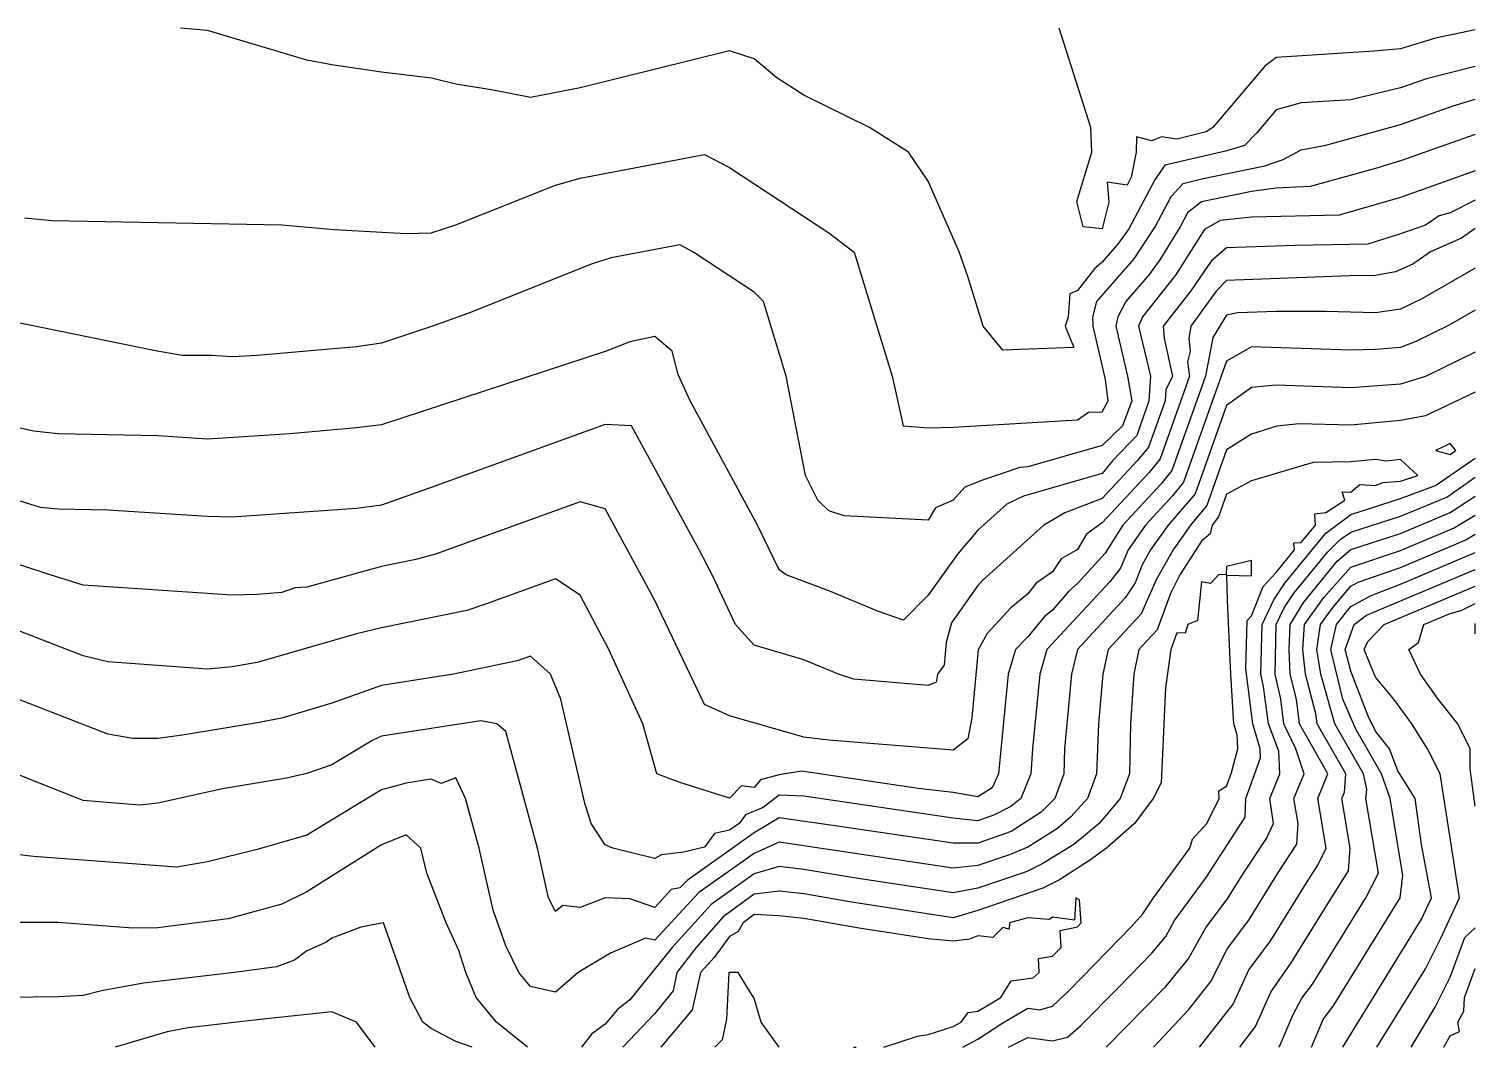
# Model space of a CAD drawing. Extents: x 4990 to 7010, y 3990 to 6010.
# Drawn here: x 6428 to 7010, y 3990 to 4400 of the extents above; entities that cross this region are included whole.
import ezdxf

# ---------------------------------------------------------------- set-up
doc = ezdxf.new("R2010")
doc.units = 0
doc.layers.add('Lines', color=7, linetype='Continuous')

msp = doc.modelspace()

# ---------------------------------------------------------------- linework, layer by layer
at = {"layer": 'Lines', "color": 0}
for p, q in [((6500, 4398.965, 165), (6489.104, 4400, 165)), ((6540, 4387.103, 165), (6500, 4398.965, 165)), ((6855.448, 4360, 175), (6842.625, 4400, 175)), ((7010, 4399.309, 175), (6994.03, 4395.97, 175)), ((6994.03, 4395.97, 175), (6980, 4391.687, 175)), ((6550, 4385.259, 165), (6540, 4387.103, 165)), ((6710, 4390.813, 165), (6650, 4375.908, 165)), ((6720, 4387.578, 165), (6710, 4390.813, 165)), ((6729.061, 4380, 165), (6720, 4387.578, 165)), ((6930, 4388.163, 175), (6925.354, 4384.646, 175)), ((6969.309, 4390.691, 175), (6930, 4388.163, 175)), ((6980, 4391.687, 175), (6969.309, 4390.691, 175)), ((6570, 4382.233, 165), (6550, 4385.259, 165)), ((6590.147, 4379.853, 165), (6570, 4382.233, 165)), ((6925.354, 4384.646, 175), (6904.54, 4360, 175)), ((7010, 4384.499, 165), (6990.408, 4379.592, 165)), ((6600, 4377.423, 165), (6590.147, 4379.853, 165)), ((6614.994, 4375.006, 165), (6600, 4377.423, 165)), ((6650, 4375.908, 165), (6630, 4372.105, 165)), ((6740, 4372.979, 165), (6729.061, 4380, 165)), ((6980, 4375.893, 165), (6960, 4371.167, 165)), ((6990.408, 4379.592, 165), (6980, 4375.893, 165)), ((6630, 4372.105, 165), (6614.994, 4375.006, 165)), ((6766.379, 4360, 165), (6740, 4372.979, 165)), ((6940, 4369.897, 165), (6930, 4367.048, 165)), ((6960, 4371.167, 165), (6940, 4369.897, 165)), ((7001.24, 4368.76, 155), (7010, 4371.339, 155)), ((6930, 4367.048, 165), (6922.219, 4357.781, 165)), ((6980, 4361.203, 155), (7001.24, 4368.76, 155)), ((6782.083, 4350, 165), (6766.379, 4360, 165)), ((6855.831, 4350, 175), (6855.448, 4360, 175)), ((6901.802, 4358.198, 175), (6890, 4355.344, 175)), ((6904.54, 4360, 175), (6901.802, 4358.198, 175)), ((6950, 4352.936, 155), (6980, 4361.203, 155)), ((6873.718, 4356.282, 175), (6873.632, 4350, 175)), ((6880, 4354.625, 175), (6873.718, 4356.282, 175)), ((6883.801, 4356.199, 175), (6880, 4354.625, 175)), ((6890, 4355.344, 175), (6883.801, 4356.199, 175)), ((6917.204, 4352.796, 165), (6909.56, 4350.44, 165)), ((6922.219, 4357.781, 165), (6917.204, 4352.796, 165)), ((6940, 4350.995, 155), (6950, 4352.936, 155)), ((7010, 4357.191, 145), (6980, 4346.517, 145)), ((6650, 4339.553, 155), (6700, 4349.096, 155)), ((6700, 4349.096, 155), (6710, 4343.895, 155)), ((6790, 4338.343, 165), (6782.083, 4350, 165)), ((6849.758, 4330.242, 175), (6855.831, 4350, 175)), ((6873.632, 4350, 175), (6871.683, 4340, 175)), ((6909.56, 4350.44, 165), (6885.133, 4344.867, 165)), ((6925.466, 4344.534, 155), (6932.817, 4347.183, 155)), ((6932.817, 4347.183, 155), (6940, 4350.995, 155)), ((6980, 4346.517, 145), (6970, 4343.532, 145)), ((6710, 4343.895, 155), (6750, 4317.67, 155)), ((6885.133, 4344.867, 165), (6881.109, 4338.891, 165)), ((6900.541, 4339.459, 155), (6925.466, 4344.534, 155)), ((6970, 4343.532, 145), (6943.702, 4336.298, 145)), ((7010, 4342.505, 135), (6980, 4331.832, 135)), ((6600, 4320.782, 155), (6640, 4336.768, 155)), ((6640, 4336.768, 155), (6650, 4339.553, 155)), ((6802.401, 4310, 165), (6790, 4338.343, 165)), ((6870, 4336.732, 175), (6862.04, 4337.96, 175)), ((6862.04, 4337.96, 175), (6862.674, 4330, 175)), ((6871.683, 4340, 175), (6870, 4336.732, 175)), ((6881.109, 4338.891, 165), (6870.758, 4319.242, 165)), ((6887.708, 4332.292, 155), (6892.519, 4337.481, 155)), ((6892.519, 4337.481, 155), (6900.541, 4339.459, 155)), ((6930, 4335.609, 145), (6920, 4334.287, 145)), ((6943.702, 4336.298, 145), (6930, 4335.609, 145)), ((6852.385, 4320, 175), (6849.758, 4330.242, 175)), ((6862.674, 4330, 175), (6860, 4319.237, 175)), ((6881.356, 4320, 155), (6887.708, 4332.292, 155)), ((6900, 4330.121, 145), (6894.307, 4325.693, 145)), ((6920, 4334.287, 145), (6900, 4330.121, 145)), ((6980, 4331.832, 135), (6955.32, 4324.68, 135)), ((7010, 4330.714, 125), (7000, 4325.643, 125)), ((6426.373, 4323.627, 155), (6437.484, 4322.516, 155)), ((6894.307, 4325.693, 145), (6891.374, 4320, 145)), ((6920, 4323.951, 135), (6907.475, 4322.525, 135)), ((6955.32, 4324.68, 135), (6920, 4323.951, 135)), ((6995.562, 4324.438, 125), (6990, 4320.75, 125)), ((7000, 4325.643, 125), (6995.562, 4324.438, 125)), ((6437.484, 4322.516, 155), (6530, 4320.844, 155)), ((6530, 4320.844, 155), (6551.042, 4318.958, 155)), ((6551.042, 4318.958, 155), (6580, 4317.327, 155)), ((6580, 4317.327, 155), (6590, 4317.651, 155)), ((6590, 4317.651, 155), (6600, 4320.782, 155)), ((6750, 4317.67, 155), (6760.187, 4309.813, 155)), ((6860, 4319.237, 175), (6852.385, 4320, 175)), ((6870.758, 4319.242, 165), (6866.574, 4313.426, 165)), ((6872.792, 4307.208, 155), (6881.356, 4320, 155)), ((6891.374, 4320, 145), (6883.224, 4306.776, 145)), ((6901.085, 4318.915, 135), (6889.457, 4300.543, 135)), ((6907.475, 4322.525, 135), (6901.085, 4318.915, 135)), ((6980, 4317.172, 125), (6966.884, 4313.116, 125)), ((6990, 4320.75, 125), (6980, 4317.172, 125)), ((7010, 4319.37, 115), (7004.48, 4315.52, 115)), ((6690, 4312.778, 145), (6662.49, 4307.51, 145)), ((6695.333, 4310, 145), (6690, 4312.778, 145)), ((6866.574, 4313.426, 165), (6860, 4305.872, 165)), ((6910, 4311.598, 125), (6903.809, 4306.191, 125)), ((6937.51, 4312.49, 125), (6910, 4311.598, 125)), ((6966.884, 4313.116, 125), (6937.51, 4312.49, 125)), ((7004.48, 4315.52, 115), (6992.091, 4310, 115)), ((6662.49, 4307.51, 145), (6654.826, 4305.174, 145)), ((6720, 4293.789, 145), (6695.333, 4310, 145)), ((6760.187, 4309.813, 155), (6775.461, 4260, 155)), ((6805.968, 4300, 165), (6802.401, 4310, 165)), ((6860, 4305.872, 165), (6856.824, 4303.176, 165)), ((6857.82, 4290, 155), (6872.792, 4307.208, 155)), ((6883.224, 4306.776, 145), (6879.011, 4300.989, 145)), ((6903.809, 4306.191, 125), (6895.69, 4294.31, 125)), ((6992.091, 4310, 115), (6984.936, 4305.064, 115)), ((6654.826, 4305.174, 145), (6604.829, 4285.171, 145)), ((6812.101, 4280, 165), (6805.968, 4300, 165)), ((6856.824, 4303.176, 165), (6850, 4294.378, 165)), ((6879.011, 4300.989, 145), (6869.449, 4290, 145)), ((6889.457, 4300.543, 135), (6876.194, 4283.806, 135)), ((6959.653, 4300.347, 115), (6910, 4298.487, 115)), ((6970, 4300.405, 115), (6959.653, 4300.347, 115)), ((6978.022, 4301.978, 115), (6970, 4300.405, 115)), ((6984.936, 4305.064, 115), (6978.022, 4301.978, 115)), ((7010, 4303.4, 105), (6988.798, 4291.202, 105)), ((6723.684, 4290, 145), (6720, 4293.789, 145)), ((6850, 4294.378, 165), (6846.957, 4293.043, 165)), ((6895.69, 4294.31, 125), (6884.458, 4280, 125)), ((6905.9, 4294.1, 115), (6895.635, 4280, 115)), ((6910, 4298.487, 115), (6905.9, 4294.1, 115)), ((6732.796, 4260, 145), (6723.684, 4290, 145)), ((6846.957, 4293.043, 165), (6846.313, 4283.687, 165)), ((6856.256, 4283.744, 155), (6857.82, 4290, 155)), ((6869.449, 4290, 145), (6866.22, 4283.78, 145)), ((6988.798, 4291.202, 105), (6980, 4286.881, 105)), ((6479.722, 4270, 145), (6420, 4282.198, 145)), ((6604.829, 4285.171, 145), (6590.558, 4280, 145)), ((6846.313, 4283.687, 165), (6845.076, 4280, 165)), ((6856.313, 4280, 155), (6856.256, 4283.744, 155)), ((6866.22, 4283.78, 145), (6865.475, 4280, 145)), ((6876.194, 4283.806, 135), (6874.637, 4280, 135)), ((6910, 4284.537, 105), (6904.472, 4275.528, 105)), ((6914.527, 4285.473, 105), (6910, 4284.537, 105)), ((6930, 4285.929, 105), (6914.527, 4285.473, 105)), ((6950, 4285.954, 105), (6930, 4285.929, 105)), ((6970, 4285.387, 105), (6950, 4285.954, 105)), ((6980, 4286.881, 105), (6970, 4285.387, 105)), ((7010, 4286.496, 95), (6999.529, 4280.471, 95)), ((6590.558, 4280, 145), (6570, 4273.264, 145)), ((6820, 4270.454, 165), (6812.101, 4280, 165)), ((6845.076, 4280, 165), (6848.568, 4271.432, 165)), ((6861.347, 4258.653, 155), (6856.313, 4280, 155)), ((6865.475, 4280, 145), (6870.191, 4260, 145)), ((6874.637, 4280, 135), (6879.353, 4260, 135)), ((6884.458, 4280, 125), (6884.971, 4275.029, 125)), ((6895.635, 4280, 115), (6894.867, 4275.133, 115)), ((6999.529, 4280.471, 95), (6986.109, 4273.891, 95)), ((6560, 4271.752, 145), (6520, 4268.272, 145)), ((6570, 4273.264, 145), (6560, 4271.752, 145)), ((6670, 4273.719, 135), (6660.464, 4270, 135)), ((6680, 4275.922, 135), (6670, 4273.719, 135)), ((6686.987, 4270, 135), (6680, 4275.922, 135)), ((6848.568, 4271.432, 165), (6820, 4270.454, 165)), ((6884.971, 4275.029, 125), (6888.331, 4260, 125)), ((6894.867, 4275.133, 115), (6895.318, 4270, 115)), ((6904.472, 4275.528, 105), (6901.527, 4260, 105)), ((6920, 4271.7, 95), (6910, 4265.941, 95)), ((6960, 4270.447, 95), (6920, 4271.7, 95)), ((6970, 4270.608, 95), (6960, 4270.447, 95)), ((6980, 4271.53, 95), (6970, 4270.608, 95)), ((6986.109, 4273.891, 95), (6980, 4271.53, 95)), ((6490, 4268.264, 145), (6479.722, 4270, 145)), ((6501.707, 4268.293, 145), (6490, 4268.264, 145)), ((6510, 4267.771, 145), (6501.707, 4268.293, 145)), ((6520, 4268.272, 145), (6510, 4267.771, 145)), ((6660.464, 4270, 135), (6570, 4240.352, 135)), ((6689.448, 4260.552, 135), (6686.987, 4270, 135)), ((6910, 4265.941, 95), (6892.668, 4217.332, 95)), ((6895.318, 4270, 115), (6894.331, 4265.669, 115)), ((6894.331, 4265.669, 115), (6895.171, 4260, 115)), ((7010, 4269.606, 85), (6990, 4259.844, 85)), ((6694.21, 4250, 135), (6689.448, 4260.552, 135)), ((6740.559, 4220, 145), (6732.796, 4260, 145)), ((6775.461, 4260, 155), (6779.862, 4240, 155)), ((6870.191, 4260, 145), (6871.916, 4250, 145)), ((6879.353, 4260, 135), (6878.803, 4250, 135)), ((6895.171, 4260, 115), (6883.299, 4226.701, 115)), ((6888.331, 4260, 125), (6885.543, 4254.457, 125)), ((6901.527, 4260, 105), (6887.983, 4222.017, 105)), ((6990, 4259.844, 85), (6980, 4256.784, 85)), ((6862.417, 4250, 155), (6861.347, 4258.653, 155)), ((6885.543, 4254.457, 125), (6885.251, 4250, 125)), ((6920, 4255.392, 85), (6910, 4248.117, 85)), ((6930, 4256.263, 85), (6920, 4255.392, 85)), ((6960, 4255.271, 85), (6930, 4256.263, 85)), ((6980, 4256.784, 85), (6960, 4255.271, 85)), ((7010, 4253.469, 75), (6990, 4243.943, 75)), ((6721.296, 4200, 135), (6694.21, 4250, 135)), ((6860, 4245.614, 155), (6862.417, 4250, 155)), ((6871.916, 4250, 145), (6868.14, 4240, 145)), ((6878.803, 4250, 135), (6873.929, 4236.071, 135)), ((6885.251, 4250, 125), (6878.614, 4231.386, 125)), ((6910, 4248.117, 85), (6897.353, 4212.647, 85)), ((6800, 4239.401, 155), (6850, 4242.402, 155)), ((6850, 4242.402, 155), (6854.52, 4245.48, 155)), ((6854.52, 4245.48, 155), (6860, 4245.614, 155)), ((6980, 4242.058, 75), (6960, 4240.26, 75)), ((6990, 4243.943, 75), (6980, 4242.058, 75)), ((6430, 4237.877, 135), (6420, 4240.076, 135)), ((6440, 4236.693, 135), (6430, 4237.877, 135)), ((6480, 4235.893, 135), (6440, 4236.693, 135)), ((6500, 4234.619, 135), (6480, 4235.893, 135)), ((6533.219, 4236.781, 135), (6500, 4234.619, 135)), ((6560, 4239.103, 135), (6533.219, 4236.781, 135)), ((6570, 4240.352, 135), (6560, 4239.103, 135)), ((6660, 4240.449, 125), (6590, 4215.112, 125)), ((6670.669, 4240, 125), (6660, 4240.449, 125)), ((6697.863, 4190, 125), (6670.669, 4240, 125)), ((6779.862, 4240, 155), (6790, 4239.172, 155)), ((6790, 4239.172, 155), (6800, 4239.401, 155)), ((6868.14, 4240, 145), (6860, 4232.056, 145)), ((6873.929, 4236.071, 135), (6864.151, 4225.849, 135)), ((6920, 4236.614, 75), (6910, 4230.293, 75)), ((6930.227, 4239.773, 75), (6920, 4236.614, 75)), ((6939.217, 4240.783, 75), (6930.227, 4239.773, 75)), ((6960, 4240.26, 75), (6939.217, 4240.783, 75)), ((6860, 4232.056, 145), (6830, 4223.47, 145)), ((6878.614, 4231.386, 125), (6874.095, 4225.905, 125)), ((6910, 4230.293, 75), (6902.038, 4207.962, 75)), ((6998.099, 4231.901, 65), (6994.046, 4230, 65)), ((6994.046, 4230, 65), (7000, 4228.461, 65)), ((7000, 4232.806, 65), (6998.099, 4231.901, 65)), ((7002.252, 4230, 65), (7000, 4232.806, 65)), ((7000, 4228.461, 65), (7002.252, 4230, 65)), ((6874.095, 4225.905, 125), (6860, 4210.718, 125)), ((6864.151, 4225.849, 135), (6860, 4220.796, 135)), ((6883.299, 4226.701, 115), (6878.815, 4221.185, 115)), ((6944.795, 4225.205, 65), (6920, 4217.835, 65)), ((6960, 4225.531, 65), (6944.795, 4225.205, 65)), ((6970, 4226.432, 65), (6960, 4225.531, 65)), ((6974.298, 4225.702, 65), (6970, 4226.432, 65)), ((6980, 4226.396, 65), (6974.298, 4225.702, 65)), ((6987.003, 4220, 65), (6980, 4226.396, 65)), ((6994.028, 4215.972, 75), (7010, 4226.998, 75)), ((6745.594, 4210, 145), (6740.559, 4220, 145)), ((6826.874, 4223.126, 145), (6811.885, 4218.115, 145)), ((6830, 4223.47, 145), (6826.874, 4223.126, 145)), ((6860, 4220.796, 135), (6828.282, 4211.718, 135)), ((6878.815, 4221.185, 115), (6860, 4200.896, 115)), ((6887.983, 4222.017, 105), (6883.535, 4216.465, 105)), ((6980, 4217.739, 65), (6987.003, 4220, 65)), ((6998.699, 4211.301, 85), (7010, 4219.355, 85)), ((6590, 4215.112, 125), (6570, 4208.07, 125)), ((6804.782, 4215.218, 145), (6800, 4210.041, 145)), ((6811.885, 4218.115, 145), (6804.782, 4215.218, 145)), ((6883.535, 4216.465, 105), (6868.265, 4200, 105)), ((6897.353, 4212.647, 85), (6886.458, 4200, 85)), ((6892.668, 4217.332, 95), (6888.254, 4211.746, 95)), ((6910, 4212.47, 65), (6906.723, 4203.277, 65)), ((6920, 4217.835, 65), (6910, 4212.47, 65)), ((6957.659, 4210, 65), (6956.547, 4213.453, 65)), ((6956.547, 4213.453, 65), (6960, 4213.27, 65)), ((6960, 4213.27, 65), (6963.693, 4216.307, 65)), ((6963.693, 4216.307, 65), (6970, 4215.949, 65)), ((6970, 4215.949, 65), (6972.841, 4217.159, 65)), ((6972.841, 4217.159, 65), (6980, 4217.739, 65)), ((6980, 4210.708, 75), (6994.028, 4215.972, 75)), ((6432.868, 4207.132, 125), (6420, 4211.095, 125)), ((6440, 4206.439, 125), (6432.868, 4207.132, 125)), ((6560, 4206.723, 125), (6510, 4203.256, 125)), ((6570, 4208.07, 125), (6560, 4206.723, 125)), ((6650, 4209.396, 115), (6591.705, 4188.295, 115)), ((6660, 4206.531, 115), (6650, 4209.396, 115)), ((6679.868, 4170, 115), (6660, 4206.531, 115)), ((6750, 4205.707, 145), (6745.594, 4210, 145)), ((6792.972, 4207.028, 145), (6790, 4202.028, 145)), ((6800, 4210.041, 145), (6792.972, 4207.028, 145)), ((6821.596, 4208.404, 135), (6810, 4198.024, 135)), ((6828.282, 4211.718, 135), (6821.596, 4208.404, 135)), ((6860, 4210.718, 125), (6844.992, 4205.008, 125)), ((6888.254, 4211.746, 95), (6877.362, 4200, 95)), ((6902.038, 4207.962, 75), (6895.555, 4200, 75)), ((6950, 4205.042, 65), (6957.659, 4210, 65)), ((6960, 4204.251, 75), (6980, 4210.708, 75)), ((6980, 4203.676, 85), (6998.699, 4211.301, 85)), ((7000, 4205.032, 95), (7010, 4211.712, 95)), ((6460, 4206.071, 125), (6440, 4206.439, 125)), ((6500, 4203.543, 125), (6460, 4206.071, 125)), ((6510, 4203.256, 125), (6500, 4203.543, 125)), ((6756.187, 4203.813, 145), (6750, 4205.707, 145)), ((6790, 4202.028, 145), (6756.187, 4203.813, 145)), ((6844.992, 4205.008, 125), (6836.567, 4200, 125)), ((6860, 4200.896, 115), (6853.605, 4196.395, 115)), ((6906.723, 4203.277, 65), (6904.223, 4200, 65)), ((6945.515, 4204.485, 65), (6950, 4205.042, 65)), ((6945.827, 4200, 65), (6945.515, 4204.485, 65)), ((6950, 4196.736, 75), (6960, 4204.251, 75)), ((6960, 4197.219, 85), (6980, 4203.676, 85)), ((6980, 4196.683, 95), (7000, 4205.032, 95)), ((7001.276, 4198.724, 105), (7010, 4204.069, 105)), ((6730, 4182.046, 135), (6721.296, 4200, 135)), ((6810, 4198.024, 135), (6801.727, 4188.273, 135)), ((6836.567, 4200, 125), (6812.049, 4177.951, 125)), ((6853.605, 4196.395, 115), (6850, 4190.218, 115)), ((6868.265, 4200, 105), (6861.243, 4188.757, 105)), ((6877.362, 4200, 95), (6870.436, 4190, 95)), ((6886.458, 4200, 85), (6879.461, 4190, 85)), ((6895.555, 4200, 75), (6888.486, 4190, 75)), ((6903.434, 4196.566, 65), (6900, 4193.503, 65)), ((6904.223, 4200, 65), (6903.434, 4196.566, 65)), ((6933.412, 4176.588, 75), (6950, 4196.736, 75)), ((6940, 4192.959, 65), (6945.827, 4200, 65)), ((6955.757, 4194.243, 85), (6960, 4197.219, 85)), ((6960, 4190.188, 95), (6980, 4196.683, 95)), ((6980, 4189.742, 105), (7001.276, 4198.724, 105)), ((7006.014, 4193.986, 115), (7010, 4196.428, 115)), ((6436.8, 4180, 115), (6400, 4192.107, 115)), ((6703.129, 4180, 125), (6697.863, 4190, 125)), ((6850, 4190.218, 115), (6843.518, 4186.482, 115)), ((6870.436, 4190, 95), (6867.325, 4182.675, 95)), ((6879.461, 4190, 85), (6876.017, 4183.983, 85)), ((6888.486, 4190, 75), (6881.764, 4178.236, 75)), ((6900, 4193.503, 65), (6891.188, 4180, 65)), ((6930, 4180.99, 65), (6937.296, 4190, 65)), ((6937.138, 4192.862, 65), (6940, 4192.959, 65)), ((6937.296, 4190, 65), (6937.138, 4192.862, 65)), ((6937.228, 4172.772, 85), (6950.716, 4189.284, 85)), ((6950.716, 4189.284, 85), (6955.757, 4194.243, 85)), ((6954.508, 4185.492, 95), (6960, 4190.188, 95)), ((6960, 4183.155, 105), (6980, 4189.742, 105)), ((6980, 4183.004, 115), (7006.014, 4193.986, 115)), ((6570, 4183.346, 115), (6540, 4175.08, 115)), ((6583.833, 4186.167, 115), (6570, 4183.346, 115)), ((6591.705, 4188.295, 115), (6583.833, 4186.167, 115)), ((6801.727, 4188.273, 135), (6790, 4171.868, 135)), ((6843.518, 4186.482, 115), (6840, 4181.267, 115)), ((6861.243, 4188.757, 105), (6850, 4176.524, 105)), ((6876.017, 4183.983, 85), (6873.227, 4176.773, 85)), ((6910, 4183.338, 55), (6909.85, 4180.15, 55)), ((6920, 4185.793, 55), (6910, 4183.338, 55)), ((6920, 4179.643, 55), (6920, 4185.793, 55)), ((6941.043, 4168.957, 95), (6954.508, 4185.492, 95)), ((6980, 4176.266, 125), (7010, 4188.931, 125)), ((6450, 4175.874, 115), (6436.8, 4180, 115)), ((6640, 4178.342, 105), (6611.848, 4168.152, 105)), ((6650, 4171.831, 105), (6640, 4178.342, 105)), ((6712.484, 4160, 125), (6703.129, 4180, 125)), ((6732.816, 4180, 135), (6730, 4182.046, 135)), ((6750, 4173.553, 135), (6732.816, 4180, 135)), ((6812.049, 4177.951, 125), (6810, 4175.664, 125)), ((6840, 4181.267, 115), (6833.412, 4176.588, 115)), ((6867.325, 4182.675, 95), (6862.88, 4177.12, 95)), ((6881.764, 4178.236, 75), (6875.661, 4164.339, 75)), ((6891.188, 4180, 65), (6887.526, 4172.474, 65)), ((6906.822, 4180, 55), (6903.495, 4176.505, 55)), ((6909.85, 4180.15, 55), (6906.822, 4180, 55)), ((6910.351, 4169.649, 55), (6910.182, 4179.818, 55)), ((6910.182, 4179.818, 55), (6920, 4179.643, 55)), ((6924.682, 4175.318, 65), (6930, 4180.99, 65)), ((6949.176, 4170.824, 105), (6960, 4183.155, 105)), ((6962.93, 4177.07, 115), (6980, 4183.004, 115)), ((6966.274, 4163.726, 135), (7010, 4182.192, 135)), ((6510, 4171.824, 115), (6450, 4175.874, 115)), ((6520, 4172.032, 115), (6510, 4171.824, 115)), ((6530, 4172.865, 115), (6520, 4172.032, 115)), ((6535.235, 4174.765, 115), (6530, 4172.865, 115)), ((6540, 4175.08, 115), (6535.235, 4174.765, 115)), ((6661.429, 4150, 105), (6650, 4171.831, 105)), ((6770, 4165.188, 135), (6750, 4173.553, 135)), ((6790, 4171.868, 135), (6780, 4161.79, 135)), ((6810, 4175.664, 125), (6799.302, 4160.698, 125)), ((6830, 4172.316, 115), (6823.282, 4166.718, 115)), ((6833.412, 4176.588, 115), (6830, 4172.316, 115)), ((6862.88, 4177.12, 95), (6837.687, 4150, 95)), ((6846.57, 4173.43, 105), (6840, 4165.76, 105)), ((6850, 4176.524, 105), (6846.57, 4173.43, 105)), ((6873.227, 4176.773, 85), (6869.271, 4170.729, 85)), ((6887.526, 4172.474, 65), (6882.141, 4157.859, 65)), ((6900, 4177.163, 55), (6898.365, 4161.635, 55)), ((6903.495, 4176.505, 55), (6900, 4177.163, 55)), ((6920, 4163.449, 65), (6924.682, 4175.318, 65)), ((6928.972, 4170, 75), (6933.412, 4176.588, 75)), ((6933.204, 4166.796, 85), (6937.228, 4172.772, 85)), ((6952.937, 4167.063, 115), (6960, 4175.5, 115)), ((6960, 4175.5, 115), (6962.93, 4177.07, 115)), ((6960, 4167.291, 125), (6968.246, 4171.754, 125)), ((6968.246, 4171.754, 125), (6980, 4176.266, 125)), ((6973.391, 4160, 145), (7010, 4175.455, 145)), ((6611.848, 4168.152, 105), (6604.304, 4165.696, 105)), ((6700, 4127.899, 115), (6679.868, 4170, 115)), ((6823.282, 4166.718, 115), (6813.65, 4156.35, 115)), ((6869.271, 4170.729, 85), (6850.014, 4150, 85)), ((6911.722, 4140, 55), (6910.351, 4169.649, 55)), ((6924.377, 4160, 75), (6928.972, 4170, 75)), ((6929.939, 4160, 85), (6933.204, 4166.796, 85)), ((6935.592, 4160, 95), (6941.043, 4168.957, 95)), ((6941.407, 4160, 105), (6949.176, 4170.824, 105)), ((6947.793, 4160, 115), (6952.937, 4167.063, 115)), ((6954.271, 4160, 125), (6960, 4167.291, 125)), ((7004.375, 4165.625, 155), (7010, 4168.465, 155)), ((6450, 4147.384, 105), (6417.531, 4160, 105)), ((6604.304, 4165.696, 105), (6570, 4158.7, 105)), ((6720, 4151.715, 125), (6712.484, 4160, 125)), ((6780, 4161.79, 135), (6770, 4165.188, 135)), ((6799.302, 4160.698, 125), (6797.255, 4152.745, 125)), ((6836.731, 4163.269, 105), (6830, 4154.995, 105)), ((6840, 4165.76, 105), (6836.731, 4163.269, 105)), ((6875.661, 4164.339, 75), (6862.34, 4150, 75)), ((6894.435, 4160, 55), (6893.43, 4156.57, 55)), ((6898.365, 4161.635, 55), (6894.435, 4160, 55)), ((6917.773, 4142.227, 65), (6918.305, 4161.695, 65)), ((6918.305, 4161.695, 65), (6920, 4163.449, 65)), ((6923.778, 4140, 75), (6924.377, 4160, 75)), ((6929.507, 4140, 85), (6929.939, 4160, 85)), ((6935.146, 4150, 95), (6935.592, 4160, 95)), ((6940.708, 4150, 105), (6941.407, 4160, 105)), ((6946.271, 4150, 115), (6947.793, 4160, 115)), ((6951.925, 4150, 125), (6954.271, 4160, 125)), ((6957.769, 4150, 135), (6961.343, 4160, 135)), ((6961.343, 4160, 135), (6966.274, 4163.726, 135)), ((6966.836, 4153.164, 145), (6973.391, 4160, 145)), ((6987.188, 4152.812, 155), (6989.352, 4160, 155)), ((6989.352, 4160, 155), (7000, 4164.495, 155)), ((7000, 4164.495, 155), (7004.375, 4165.625, 155)), ((7010, 4156.28, 165), (7010, 4160.409, 165)), ((6560, 4156.302, 105), (6520, 4144.729, 105)), ((6570, 4158.7, 105), (6560, 4156.302, 105)), ((6813.65, 4156.35, 115), (6810.129, 4149.871, 115)), ((6830, 4154.995, 105), (6825.07, 4150, 105)), ((6882.141, 4157.859, 65), (6874.667, 4150, 65)), ((6890, 4156.672, 55), (6887.61, 4150, 55)), ((6893.43, 4156.57, 55), (6890, 4156.672, 55)), ((6460, 4115.903, 95), (6372.249, 4150, 95)), ((6675.236, 4120, 105), (6661.429, 4150, 105)), ((6740, 4145.792, 125), (6720, 4151.715, 125)), ((6797.255, 4152.745, 125), (6796.369, 4143.631, 125)), ((6810.129, 4149.871, 115), (6807.472, 4122.528, 115)), ((6825.07, 4150, 105), (6822.2, 4140, 105)), ((6837.687, 4150, 95), (6834.96, 4140, 95)), ((6850.014, 4150, 85), (6847.681, 4140, 85)), ((6862.34, 4150, 75), (6860.215, 4140, 75)), ((6874.667, 4150, 65), (6872.713, 4140, 65)), ((6887.61, 4150, 55), (6885.506, 4134.494, 55)), ((6935.642, 4140, 95), (6935.146, 4150, 95)), ((6941.813, 4140, 105), (6940.708, 4150, 105)), ((6947.986, 4140, 115), (6946.271, 4150, 115)), ((6956.845, 4130, 125), (6951.925, 4150, 125)), ((6960, 4141.23, 135), (6957.769, 4150, 135)), ((6965.435, 4150, 145), (6966.836, 4153.164, 145)), ((6970, 4138.797, 145), (6965.435, 4150, 145)), ((6983.311, 4150, 155), (6987.188, 4152.812, 155)), ((6988.055, 4140, 155), (6983.311, 4150, 155)), ((6460, 4144.996, 105), (6450, 4147.384, 105)), ((6500, 4142.051, 105), (6460, 4144.996, 105)), ((6510, 4143.012, 105), (6500, 4142.051, 105)), ((6520, 4144.729, 105), (6510, 4143.012, 105)), ((6624.648, 4145.352, 95), (6598.94, 4140, 95)), ((6630, 4147.289, 95), (6624.648, 4145.352, 95)), ((6638.09, 4140, 95), (6630, 4147.289, 95)), ((6753.895, 4140, 125), (6740, 4145.792, 125)), ((6796.369, 4143.631, 125), (6793.7, 4140, 125)), ((6598.94, 4140, 95), (6570, 4135.5, 95)), ((6642.189, 4130, 95), (6638.09, 4140, 95)), ((6760, 4137.966, 125), (6753.895, 4140, 125)), ((6790, 4135.511, 125), (6760, 4137.966, 125)), ((6793.207, 4136.793, 125), (6790, 4135.511, 125)), ((6793.7, 4140, 125), (6793.207, 4136.793, 125)), ((6822.2, 4140, 105), (6818.249, 4100, 105)), ((6834.96, 4140, 95), (6832.007, 4110, 95)), ((6847.681, 4140, 85), (6844.833, 4110, 85)), ((6860.215, 4140, 75), (6858.513, 4120, 75)), ((6872.713, 4140, 65), (6871.375, 4120, 65)), ((6912.985, 4120, 55), (6911.722, 4140, 55)), ((6920.562, 4120, 65), (6917.773, 4142.227, 65)), ((6924.86, 4135.14, 75), (6923.778, 4140, 75)), ((6931.9, 4130, 85), (6929.507, 4140, 85)), ((6938.177, 4130, 95), (6935.642, 4140, 95)), ((6945.889, 4124.111, 105), (6941.813, 4140, 105)), ((6953.621, 4120, 115), (6947.986, 4140, 115)), ((6966.922, 4123.078, 135), (6960, 4141.23, 135)), ((6977.284, 4130, 145), (6970, 4138.797, 145)), ((6995.146, 4130, 155), (6988.055, 4140, 155)), ((6570, 4135.5, 95), (6550, 4128.401, 95)), ((6885.506, 4134.494, 55), (6883.678, 4096.322, 55)), ((6926.839, 4120, 75), (6924.86, 4135.14, 75)), ((6550, 4128.401, 95), (6530, 4122.327, 95)), ((6651.885, 4088.115, 95), (6642.189, 4130, 95)), ((6710, 4123.234, 115), (6700, 4127.899, 115)), ((6933.116, 4120, 85), (6931.9, 4130, 85)), ((6939.393, 4120, 95), (6938.177, 4130, 95)), ((6961.886, 4118.114, 125), (6956.845, 4130, 125)), ((6984.502, 4120, 145), (6977.284, 4130, 145)), ((7003.032, 4120, 155), (6995.146, 4130, 155)), ((6450, 4089.267, 85), (6368.642, 4121.358, 85)), ((6520, 4120.463, 95), (6490, 4115.487, 95)), ((6530, 4122.327, 95), (6520, 4120.463, 95)), ((6610, 4121.292, 85), (6570, 4115.073, 85)), ((6616.41, 4120, 85), (6610, 4121.292, 85)), ((6620, 4116.96, 85), (6616.41, 4120, 85)), ((6680.864, 4100, 105), (6675.236, 4120, 105)), ((6740, 4114.688, 115), (6710, 4123.234, 115)), ((6807.472, 4122.528, 115), (6805.942, 4114.058, 115)), ((6858.513, 4120, 75), (6857.712, 4100, 75)), ((6871.375, 4120, 65), (6870.926, 4100, 65)), ((6914.321, 4115.679, 55), (6912.985, 4120, 55)), ((6923.521, 4110, 65), (6920.562, 4120, 65)), ((6930.997, 4109.003, 75), (6926.839, 4120, 75)), ((6937.872, 4110, 85), (6933.116, 4120, 85)), ((6950.719, 4100, 95), (6939.393, 4120, 95)), ((6946.458, 4120, 105), (6945.889, 4124.111, 105)), ((6957.977, 4100, 105), (6946.458, 4120, 105)), ((6965.175, 4100, 115), (6953.621, 4120, 115)), ((6970, 4117.062, 135), (6966.922, 4123.078, 135)), ((6990.807, 4110, 145), (6984.502, 4120, 145)), ((7007.975, 4110, 155), (7003.032, 4120, 155)), ((6470, 4114.118, 95), (6460, 4115.903, 95)), ((6480, 4114.188, 95), (6470, 4114.118, 95)), ((6490, 4115.487, 95), (6480, 4114.188, 95)), ((6566.54, 4113.46, 85), (6550, 4103.625, 85)), ((6570, 4115.073, 85), (6566.54, 4113.46, 85)), ((6632.828, 4070, 85), (6620, 4116.96, 85)), ((6750, 4113.467, 115), (6740, 4114.688, 115)), ((6800, 4109.472, 115), (6750, 4113.467, 115)), ((6805.942, 4114.058, 115), (6800, 4109.472, 115)), ((6914.536, 4110, 55), (6914.321, 4115.679, 55)), ((6972.351, 4100, 125), (6961.886, 4118.114, 125)), ((6975.563, 4110, 135), (6970, 4117.062, 135)), ((6832.007, 4110, 95), (6831.285, 4100, 95)), ((6844.833, 4110, 85), (6844.499, 4100, 85)), ((6911.916, 4100, 55), (6914.536, 4110, 55)), ((6923.653, 4106.347, 65), (6923.521, 4110, 65)), ((6931.441, 4100, 75), (6930.997, 4109.003, 75)), ((6941.204, 4100, 85), (6937.872, 4110, 85)), ((6978.877, 4101.123, 135), (6975.563, 4110, 135)), ((6995.917, 4100, 145), (6990.807, 4110, 145)), ((7008, 4102, 155), (7007.975, 4110, 155)), ((6550, 4103.625, 85), (6540, 4100.085, 85)), ((6917.785, 4090, 65), (6923.653, 4106.347, 65)), ((7010, 4086.927, 155), (7008, 4102, 155)), ((6531.772, 4098.228, 85), (6506.08, 4093.921, 85)), ((6540, 4100.085, 85), (6531.772, 4098.228, 85)), ((6580, 4096.201, 75), (6570, 4093.528, 75)), ((6590, 4097.755, 75), (6580, 4096.201, 75)), ((6594.001, 4095.998, 75), (6590, 4097.755, 75)), ((6600, 4098.299, 75), (6594.001, 4095.998, 75)), ((6603.874, 4090, 75), (6600, 4098.299, 75)), ((6690, 4096.451, 105), (6680.864, 4100, 105)), ((6710, 4090.214, 105), (6690, 4096.451, 105)), ((6722.449, 4097.551, 105), (6720, 4094.476, 105)), ((6730, 4099.578, 105), (6722.449, 4097.551, 105)), ((6739.041, 4100.959, 105), (6730, 4099.578, 105)), ((6785.943, 4094.057, 105), (6739.041, 4100.959, 105)), ((6818.249, 4100, 105), (6815.673, 4094.327, 105)), ((6831.285, 4100, 95), (6827.286, 4090, 95)), ((6844.499, 4100, 85), (6840.955, 4090, 85)), ((6857.712, 4100, 75), (6854.102, 4090, 75)), ((6870.926, 4100, 65), (6867.25, 4090, 65)), ((6883.678, 4096.322, 55), (6880.532, 4090, 55)), ((6910, 4094.964, 55), (6911.916, 4100, 55)), ((6927.437, 4090, 75), (6931.441, 4100, 75)), ((6937.089, 4090, 85), (6941.204, 4100, 85)), ((6946.741, 4090, 95), (6950.719, 4100, 95)), ((6957.462, 4092.537, 105), (6957.977, 4100, 105)), ((6966.39, 4093.61, 115), (6965.175, 4100, 115)), ((6975.785, 4090, 125), (6972.351, 4100, 125)), ((6985.928, 4090, 135), (6978.877, 4101.123, 135)), ((7003.788, 4050, 145), (6995.917, 4100, 145)), ((6506.08, 4093.921, 85), (6480, 4088.157, 85)), ((6570, 4093.528, 75), (6540, 4075.24, 75)), ((6714.831, 4095.169, 105), (6710, 4090.214, 105)), ((6720, 4094.476, 105), (6714.831, 4095.169, 105)), ((6730, 4091.387, 95), (6723.583, 4086.417, 95)), ((6740, 4090.939, 95), (6730, 4091.387, 95)), ((6800, 4082.042, 95), (6740, 4090.939, 95)), ((6800, 4092.427, 105), (6785.943, 4094.057, 105)), ((6810, 4090.738, 105), (6800, 4092.427, 105)), ((6815.673, 4094.327, 105), (6810, 4090.738, 105)), ((6906.91, 4093.09, 55), (6910, 4094.964, 55)), ((6907.07, 4090, 55), (6906.91, 4093.09, 55)), ((6956.393, 4090, 105), (6957.462, 4092.537, 105)), ((6966.059, 4090, 115), (6966.39, 4093.61, 115)), ((6472.721, 4087.279, 85), (6450, 4089.267, 85)), ((6480, 4088.157, 85), (6472.721, 4087.279, 85)), ((6609.358, 4070, 75), (6603.874, 4090, 75)), ((6654.367, 4080, 95), (6651.885, 4088.115, 95)), ((6723.583, 4086.417, 95), (6716.529, 4083.471, 95)), ((6823.253, 4086.747, 95), (6816.614, 4083.386, 95)), ((6827.286, 4090, 95), (6823.253, 4086.747, 95)), ((6835.42, 4084.58, 85), (6823.317, 4076.683, 85)), ((6840.955, 4090, 85), (6835.42, 4084.58, 85)), ((6854.102, 4090, 75), (6847.352, 4082.648, 75)), ((6867.25, 4090, 65), (6858.739, 4080, 65)), ((6880.532, 4090, 55), (6872.98, 4080, 55)), ((6902.117, 4080, 55), (6907.07, 4090, 55)), ((6917.485, 4082.515, 65), (6917.785, 4090, 65)), ((6928.906, 4080, 75), (6927.437, 4090, 75)), ((6938.788, 4080, 85), (6937.089, 4090, 85)), ((6950.139, 4070, 95), (6946.741, 4090, 95)), ((6959.792, 4070, 105), (6956.393, 4090, 105)), ((6971.143, 4060, 115), (6966.059, 4090, 115)), ((6980.957, 4059.043, 125), (6975.785, 4090, 125)), ((6988.491, 4071.509, 135), (6985.928, 4090, 135)), ((6660, 4071.315, 95), (6654.367, 4080, 95)), ((6713.872, 4080, 95), (6710, 4077.266, 95)), ((6716.529, 4083.471, 95), (6713.872, 4080, 95)), ((6730, 4082.247, 85), (6720, 4076.135, 85)), ((6750.658, 4079.342, 85), (6730, 4082.247, 85)), ((6800, 4072.052, 85), (6750.658, 4079.342, 85)), ((6810, 4081.053, 95), (6800, 4082.042, 95)), ((6816.614, 4083.386, 95), (6810, 4081.053, 95)), ((6847.352, 4082.648, 75), (6842.05, 4077.949, 75)), ((6858.739, 4080, 65), (6848.544, 4071.456, 65)), ((6872.98, 4080, 55), (6861.705, 4070, 55)), ((6896.316, 4073.684, 55), (6902.117, 4080, 55)), ((6901.802, 4058.198, 65), (6917.485, 4082.515, 65)), ((6926.065, 4073.935, 75), (6928.906, 4080, 75)), ((6938.322, 4071.678, 85), (6938.788, 4080, 85)), ((6540, 4075.24, 75), (6520, 4069.511, 75)), ((6580, 4075.454, 65), (6570, 4071.318, 65)), ((6585.839, 4070, 65), (6580, 4075.454, 65)), ((6720, 4076.135, 85), (6692.958, 4057.042, 85)), ((6704.067, 4075.933, 95), (6700, 4070.396, 95)), ((6710, 4077.266, 95), (6704.067, 4075.933, 95)), ((6823.317, 4076.683, 85), (6810, 4072.001, 85)), ((6842.05, 4077.949, 75), (6830, 4070.371, 75)), ((6895.255, 4070, 55), (6896.316, 4073.684, 55)), ((6916.775, 4060, 75), (6926.065, 4073.935, 75)), ((6430, 4066.671, 75), (6420, 4067.91, 75)), ((6520, 4069.511, 75), (6500, 4064.497, 75)), ((6570, 4071.318, 65), (6540, 4052.505, 65)), ((6588.315, 4060, 65), (6585.839, 4070, 65)), ((6614.922, 4045.078, 75), (6609.358, 4070, 75)), ((6637.278, 4050, 85), (6632.828, 4070, 85)), ((6663.146, 4070, 95), (6660, 4071.315, 95)), ((6680, 4065.922, 95), (6663.146, 4070, 95)), ((6682.702, 4067.298, 95), (6680, 4065.922, 95)), ((6691.516, 4068.485, 95), (6682.702, 4067.298, 95)), ((6700, 4070.396, 95), (6691.516, 4068.485, 95)), ((6720, 4067.944, 75), (6697.759, 4052.241, 75)), ((6730, 4072.494, 75), (6720, 4067.944, 75)), ((6800, 4062.032, 75), (6730, 4072.494, 75)), ((6810, 4072.001, 85), (6800, 4072.052, 85)), ((6822.711, 4067.289, 75), (6810, 4062.997, 75)), ((6830, 4070.371, 75), (6822.711, 4067.289, 75)), ((6848.544, 4071.456, 65), (6836.136, 4063.864, 65)), ((6861.705, 4070, 55), (6854.939, 4065.061, 55)), ((6880.663, 4050, 55), (6895.255, 4070, 55)), ((6930.635, 4060, 85), (6938.322, 4071.678, 85)), ((6946.792, 4063.208, 95), (6950.139, 4070, 95)), ((6959.133, 4060.867, 105), (6959.792, 4070, 105)), ((6992.424, 4050, 135), (6988.491, 4071.509, 135)), ((6487.633, 4062.367, 75), (6430, 4066.671, 75)), ((6500, 4064.497, 75), (6487.633, 4062.367, 75)), ((6730, 4062.607, 65), (6720, 4059.753, 65)), ((6740, 4061.433, 65), (6730, 4062.607, 65)), ((6760, 4058.074, 65), (6740, 4061.433, 65)), ((6810, 4062.997, 75), (6800, 4062.032, 75)), ((6836.136, 4063.864, 65), (6829.456, 4060.544, 65)), ((6854.939, 4065.061, 55), (6842.773, 4057.227, 55)), ((6942.783, 4057.217, 95), (6946.792, 4063.208, 95)), ((6596.112, 4040, 65), (6588.315, 4060, 65)), ((6692.958, 4057.042, 85), (6690, 4054.045, 85)), ((6720, 4059.753, 65), (6702.625, 4047.374, 65)), ((6800, 4052.008, 65), (6760, 4058.074, 65)), ((6829.456, 4060.544, 65), (6810, 4053.993, 65)), ((6842.773, 4057.227, 55), (6836.118, 4053.882, 55)), ((6889.079, 4040.921, 65), (6901.802, 4058.198, 65)), ((6910.367, 4049.633, 75), (6916.775, 4060, 75)), ((6918.933, 4041.067, 85), (6930.635, 4060, 85)), ((6927.498, 4032.502, 95), (6942.783, 4057.217, 95)), ((6952.171, 4050, 105), (6959.133, 4060.867, 105)), ((6966.031, 4050, 115), (6971.143, 4060, 115)), ((6979.89, 4050, 125), (6980.957, 4059.043, 125)), ((6540, 4052.505, 65), (6530, 4047.544, 65)), ((6640, 4044.542, 85), (6637.278, 4050, 85)), ((6660, 4050.111, 85), (6650, 4046.159, 85)), ((6670, 4049.635, 85), (6660, 4050.111, 85)), ((6680, 4046.169, 85), (6670, 4049.635, 85)), ((6686.548, 4053.452, 85), (6680, 4046.169, 85)), ((6697.759, 4052.241, 75), (6680, 4032.963, 75)), ((6690, 4054.045, 85), (6686.548, 4053.452, 85)), ((6720, 4051.562, 55), (6707.55, 4042.45, 55)), ((6730, 4052.721, 55), (6720, 4051.562, 55)), ((6740, 4051.599, 55), (6730, 4052.721, 55)), ((6760, 4048.162, 55), (6740, 4051.599, 55)), ((6810, 4053.993, 65), (6800, 4052.008, 65)), ((6836.118, 4053.882, 55), (6810, 4044.988, 55)), ((6849.441, 4050, 45), (6848.875, 4041.125, 45)), ((6850.786, 4049.214, 45), (6849.441, 4050, 45)), ((6876.396, 4043.604, 55), (6880.663, 4050, 55)), ((6901.803, 4038.197, 75), (6910.367, 4049.633, 75)), ((6936.063, 4023.937, 105), (6952.171, 4050, 105)), ((6944.628, 4015.372, 115), (6966.031, 4050, 115)), ((6953.193, 4006.807, 125), (6979.89, 4050, 125)), ((6988.497, 4041.503, 135), (6992.424, 4050, 135)), ((6996.22, 4033.78, 145), (7003.788, 4050, 145)), ((6530, 4047.544, 65), (6508.381, 4041.619, 65)), ((6620, 4030.801, 75), (6614.922, 4045.078, 75)), ((6643.01, 4046.99, 85), (6640, 4044.542, 85)), ((6650, 4046.159, 85), (6643.01, 4046.99, 85)), ((6702.625, 4047.374, 65), (6687.03, 4030, 65)), ((6800, 4041.983, 55), (6760, 4048.162, 55)), ((6810, 4044.988, 55), (6800, 4041.983, 55)), ((6851.546, 4040, 45), (6850.786, 4049.214, 45)), ((6871.62, 4038.38, 55), (6876.396, 4043.604, 55)), ((6439.812, 4040.188, 65), (6419.81, 4040.19, 65)), ((6470, 4037.809, 65), (6439.812, 4040.188, 65)), ((6480, 4037.956, 65), (6470, 4037.809, 65)), ((6508.381, 4041.619, 65), (6480, 4037.956, 65)), ((6561.705, 4038.296, 55), (6550, 4033.839, 55)), ((6570.866, 4040, 55), (6561.705, 4038.296, 55)), ((6581.5, 4010, 55), (6570.866, 4040, 55)), ((6601.085, 4028.914, 65), (6596.112, 4040, 65)), ((6707.55, 4042.45, 55), (6696.688, 4030, 55)), ((6715.577, 4040, 45), (6713.548, 4036.452, 45)), ((6720, 4043.299, 45), (6715.577, 4040, 45)), ((6730, 4042.834, 45), (6720, 4043.299, 45)), ((6740, 4041.728, 45), (6730, 4042.834, 45)), ((6762.146, 4037.854, 45), (6740, 4041.728, 45)), ((6790, 4033.552, 45), (6762.146, 4037.854, 45)), ((6820, 4038.158, 45), (6815.922, 4034.078, 45)), ((6822.492, 4037.508, 45), (6820, 4038.158, 45)), ((6822.632, 4040, 45), (6822.492, 4037.508, 45)), ((6830, 4041.938, 45), (6822.632, 4040, 45)), ((6838.681, 4041.319, 45), (6830, 4041.938, 45)), ((6840, 4042.273, 45), (6838.681, 4041.319, 45)), ((6848.875, 4041.125, 45), (6840, 4042.273, 45)), ((6843.127, 4036.873, 45), (6850, 4038.361, 45)), ((6846.95, 4013.05, 55), (6871.62, 4038.38, 55)), ((6850, 4038.361, 45), (6851.546, 4040, 45)), ((6885.523, 4034.477, 65), (6889.079, 4040.921, 65)), ((6894.573, 4025.427, 75), (6901.803, 4038.197, 75)), ((6910.373, 4029.628, 85), (6918.933, 4041.067, 85)), ((6956.731, 3990, 135), (6988.497, 4041.503, 135)), ((7005.864, 4034.136, 155), (7010, 4037.987, 155)), ((6547.853, 4032.147, 55), (6540, 4028.759, 55)), ((6550, 4033.839, 55), (6547.853, 4032.147, 55)), ((6676.217, 4033.782, 75), (6662.18, 4027.82, 75)), ((6680, 4032.963, 75), (6676.217, 4033.782, 75)), ((6710, 4034.508, 45), (6703.917, 4026.083, 45)), ((6713.548, 4036.452, 45), (6710, 4034.508, 45)), ((6800, 4032.641, 45), (6790, 4033.552, 45)), ((6806.622, 4033.378, 45), (6800, 4032.641, 45)), ((6810, 4034.784, 45), (6806.622, 4033.378, 45)), ((6815.922, 4034.078, 45), (6810, 4034.784, 45)), ((6843.447, 4030, 45), (6843.127, 4036.873, 45)), ((6880, 4027.844, 65), (6885.523, 4034.477, 65)), ((6918.942, 4021.058, 95), (6927.498, 4032.502, 95)), ((6990, 4021.511, 145), (6996.22, 4033.78, 145)), ((7000, 4018.142, 155), (7005.864, 4034.136, 155)), ((6540, 4028.759, 55), (6535.012, 4024.988, 55)), ((6603.897, 4020, 65), (6601.085, 4028.914, 65)), ((6625.351, 4020, 75), (6620, 4030.801, 75)), ((6662.18, 4027.82, 75), (6649.09, 4020, 75)), ((6687.03, 4030, 65), (6670, 4009.001, 65)), ((6696.688, 4030, 55), (6688.877, 4020, 55)), ((6834.407, 4025.594, 45), (6840, 4026.517, 45)), ((6840, 4026.517, 45), (6843.447, 4030, 45)), ((6866.334, 4013.666, 65), (6880, 4027.844, 65)), ((6903.624, 4016.376, 85), (6910.373, 4029.628, 85)), ((6527.756, 4022.244, 55), (6510.921, 4020, 55)), ((6535.012, 4024.988, 55), (6527.756, 4022.244, 55)), ((6703.917, 4026.083, 45), (6698.381, 4020, 45)), ((6834.594, 4020, 45), (6834.407, 4025.594, 45)), ((6885.589, 4014.411, 75), (6894.573, 4025.427, 75)), ((6912.673, 4007.326, 95), (6918.942, 4021.058, 95)), ((6927.855, 4012.145, 105), (6936.063, 4023.937, 105)), ((6970.524, 3990, 145), (6990, 4021.511, 145)), ((7005.729, 4010, 165), (7010, 4021.649, 165)), ((6474.303, 4015.698, 55), (6457.337, 4012.663, 55)), ((6510.921, 4020, 55), (6474.303, 4015.698, 55)), ((6608.06, 4010, 65), (6603.897, 4020, 65)), ((6630, 4014.31, 75), (6625.351, 4020, 75)), ((6649.09, 4020, 75), (6640, 4012.03, 75)), ((6688.877, 4020, 55), (6687.374, 4012.626, 55)), ((6698.381, 4020, 45), (6694.964, 4005.036, 45)), ((6709.757, 4020, 35), (6708.781, 4001.219, 35)), ((6713.582, 4020, 35), (6709.757, 4020, 35)), ((6720, 4009.48, 35), (6713.582, 4020, 35)), ((6819.137, 4010, 45), (6823.391, 4016.609, 45)), ((6823.391, 4016.609, 45), (6832.203, 4017.797, 45)), ((6832.203, 4017.797, 45), (6834.594, 4020, 45)), ((6894.858, 4005.142, 85), (6903.624, 4016.376, 85)), ((6940.366, 4009.634, 115), (6944.628, 4015.372, 115)), ((6993.893, 4006.107, 155), (7000, 4018.142, 155)), ((6440, 4010.263, 55), (6420.028, 4009.972, 55)), ((6450, 4010.77, 55), (6440, 4010.263, 55)), ((6457.337, 4012.663, 55), (6450, 4010.77, 55)), ((6586.677, 4000, 55), (6581.5, 4010, 55)), ((6616.236, 4000, 65), (6608.06, 4010, 65)), ((6640, 4012.03, 75), (6630, 4014.31, 75)), ((6670, 4009.001, 65), (6664.934, 4005.066, 65)), ((6687.374, 4012.626, 55), (6680, 4003.539, 55)), ((6722.819, 4000, 35), (6720, 4009.48, 35)), ((6810, 4004.428, 45), (6819.137, 4010, 45)), ((6840, 4006.445, 55), (6846.95, 4013.05, 55)), ((6851.36, 3998.64, 65), (6866.334, 4013.666, 65)), ((6861.633, 3990, 75), (6885.589, 4014.411, 75)), ((6921.724, 3998.277, 105), (6927.855, 4012.145, 105)), ((6936.838, 4003.162, 115), (6940.366, 4009.634, 115)), ((7005.535, 4004.465, 165), (7005.729, 4010, 165)), ((6550, 4004.171, 45), (6520, 4000.954, 45)), ((6560, 3999.964, 45), (6550, 4004.171, 45)), ((6664.934, 4005.066, 65), (6660, 3999.278, 65)), ((6680, 4003.539, 55), (6667.142, 3990, 55)), ((6694.964, 4005.036, 45), (6682.454, 3990, 45)), ((6803.209, 4000, 45), (6806.041, 4003.959, 45)), ((6806.041, 4003.959, 45), (6810, 4004.428, 45)), ((6820, 3999.728, 55), (6830, 4005.716, 55)), ((6830, 4005.716, 55), (6834.96, 4005.04, 55)), ((6834.96, 4005.04, 55), (6840, 4006.445, 55)), ((6880.595, 3990, 85), (6894.858, 4005.142, 85)), ((6899.131, 3990, 95), (6912.673, 4007.326, 95)), ((6931.134, 3990, 115), (6936.838, 4003.162, 115)), ((6948.935, 4001.065, 125), (6953.193, 4006.807, 125)), ((6984.291, 3990, 155), (6993.893, 4006.107, 155)), ((7003.085, 4000, 165), (7005.535, 4004.465, 165)), ((6492.242, 3997.758, 45), (6483.828, 3996.172, 45)), ((6520, 4000.954, 45), (6492.242, 3997.758, 45)), ((6567.457, 3990, 45), (6560, 3999.964, 45)), ((6590, 3997.422, 55), (6586.677, 4000, 55)), ((6600, 3992.209, 55), (6590, 3997.422, 55)), ((6628.735, 3990, 65), (6616.236, 4000, 65)), ((6660, 3999.278, 65), (6654.721, 3995.279, 65)), ((6708.781, 4001.219, 35), (6707.08, 3992.921, 35)), ((6729.969, 3990, 35), (6722.819, 4000, 35)), ((6790, 3995.011, 45), (6800, 3998.271, 45)), ((6800, 3998.271, 45), (6803.209, 4000, 45)), ((6810, 3993.117, 55), (6820, 3999.728, 55)), ((6845.976, 3994.024, 65), (6851.36, 3998.64, 65)), ((6915.319, 3990, 105), (6921.724, 3998.277, 105)), ((6944.166, 3990, 125), (6948.935, 4001.065, 125)), ((7003.685, 3996.315, 165), (7003.085, 4000, 165)), ((6483.828, 3996.172, 45), (6462.885, 3990, 45)), ((6606.525, 3990, 55), (6600, 3992.209, 55)), ((6654.721, 3995.279, 65), (6650.458, 3990, 65)), ((6707.08, 3992.921, 35), (6704.125, 3990, 35)), ((6772.118, 3990, 45), (6785.624, 3994.376, 45)), ((6785.624, 3994.376, 45), (6790, 3995.011, 45)), ((6803.95, 3990, 55), (6810, 3993.117, 55)), ((6822.222, 3990, 65), (6830, 3993.868, 65)), ((6830, 3993.868, 65), (6840, 3992.451, 65)), ((6840, 3992.451, 65), (6845.976, 3994.024, 65)), ((6997.456, 3990, 165), (7000, 3994.55, 165)), ((7000, 3994.55, 165), (7003.685, 3996.315, 165)), ((6759.891, 3990, 45), (6761.052, 3990, 45))]:
    msp.add_line(p, q, dxfattribs=at)

doc.saveas('drawing.dxf')
